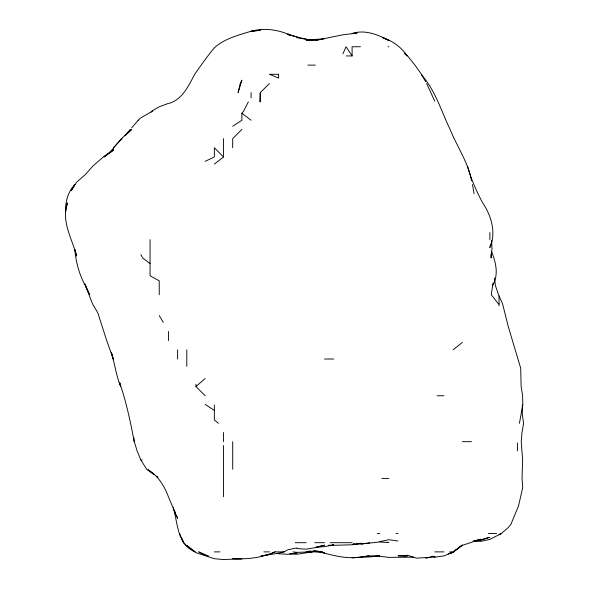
<?xml version="1.0" encoding="UTF-8"?>
<svg xmlns="http://www.w3.org/2000/svg" width="589" height="589" viewBox="0 0 589 589"><rect width="100%" height="100%" fill="white"/><g stroke="black" fill="none" stroke-linecap="round" stroke-linejoin="round"><path stroke-width="0.88" d="M522.303 404.938L522.281 414.119L523.569 423.307L522.001 432.488L521.236 441.676L522.627 460.038L522.038 478.408L522.73 487.596L518.511 505.966L510.906 524.328L508.233 527.582L501.335 533.516L489.864 539.391L480.683 541.357L473.335 541.107M232.64 147.78L232.707 138.599L241.895 129.411M259.933 101.86L260.264 92.672L269.445 83.491M493.045 283.037L491.27 294.728L498.449 303.909L499.052 303.909M519.417 423.307L522.826 404.938L522.612 395.749L521.132 386.568L520.705 368.199L508.233 326.446L502.594 303.909L498.5 294.728L495.401 285.54L494.561 278.03M490.63 244.045L489.864 247.586C496.453 232.883 491.366 215.596 482.678 202.888C476.383 191.189 471.045 178.982 467.541 166.15M492.551 285.54C499.016 274.643 495.835 262.26 491.454 251.312M342.923 53.879L346.037 46.752L352.104 55.94L346.376 55.94M248.352 101.86L243.713 111.041L241.895 113.257L241.895 120.23L232.707 126.252M129.654 130.942L130.478 129.411M71.232 190.637L76.577 182.259L85.758 174.123L92.767 166.15L104.128 156.306L113.316 150.217L104.128 156.961L113.316 149.297L110.445 152.492M71.298 190.637L74.899 184.519C67.728 191.911 65.276 202.027 65.563 212.069L67.396 202.888C60.954 221.273 72.152 238.655 76.577 256.024L74.936 249.611M110.121 152.021L121.533 138.599L131.686 129.411L125.126 135.639M131.686 127.857L138.29 120.23M124.92 135.448L130.36 129.411M151.012 112.101L151.962 111.041L159.236 106.793L168.425 103.377M113.316 147.765L122.026 138.599M205.156 395.749L195.975 386.568L205.156 378.462M138.098 120.23L140.874 117.822L152.706 111.041M453.847 551.886L462.313 544.98L453.132 551.886L449.738 551.886M453.132 349.829L462.313 342.459M214.344 164.11L223.525 156.961L223.525 138.599M453.132 551.886L462.313 545.385L480.683 539.222L474.837 540.614L477.34 540.415M284.089 551.886L274.989 551.886L269.445 554.382L261.096 555.979L278.626 553.211L284.089 551.886L287.815 549.78L296.996 547.925M169.168 103.333C182.553 99.327 188.62 85.7 194.664 74.31C201.055 65.357 207.24 56.257 214.344 47.834C224.461 38.594 238.295 35.178 251.076 31.246C263.997 27.617 278.045 29.634 290.119 35.045M205.156 161.334L214.344 156.961L214.344 147.78L223.525 156.961M274.989 551.886C261.884 557.761 246.975 559.543 232.707 558.622L241.895 558.777L223.525 559.55L214.344 558.696L195.975 552.703L186.794 545.583L195.173 551.886C176.899 544.523 178.055 523.407 173.21 507.63M453.132 552.364L448.119 553.793L453.132 552.283L443.944 555.898L434.763 557.209L432.26 556.885M316.197 547.137L324.546 545.178L315.365 547.682L306.184 549.169L296.996 548.58M379.662 541.703L388.843 539.708L398.024 541.041M425.582 558.232L434.763 556.436L434.763 557.209M426.414 557.717L431.42 556.848M364.628 556.34L361.293 556.826L370.474 555.92L379.662 556.259L388.843 557.385L413.64 557.165M366.299 556.097L368.802 555.736M353.025 544.133L361.293 544.008L369.642 542.815M473.166 541.203L480.683 540.268L489.864 537.264L479.012 540.275M361.293 544.008L379.662 541.961L388.843 542.535L387.172 542.233M352.944 544.067L354.615 543.912M356.279 543.75L361.293 543.272L352.104 544.788L329.141 545.451M290.318 553.638L296.996 553.049L287.815 554.286L278.626 553.785L276.97 553.152M328.728 545.23L330.4 545.097M332.071 544.972L333.742 544.84L324.546 546.644L316.197 547.269M425.582 557.614L416.394 558.151L407.213 555.162M370.474 556.355L379.662 555.854L370.474 556.892L352.104 557.717L361.293 557.084C347.341 559.13 333.381 555.773 320.048 551.886L324.546 552.894L315.365 551.908L306.184 551.952L312.288 551.886L296.996 554.242L289.648 553.94M308.938 551.054L310.771 550.995M313.525 550.906L322.477 551.886L315.365 550.87L306.184 552.048L296.996 552.372L292.924 551.886M360.461 46.752L352.104 46.752L352.104 55.94M388.033 46.752L388.843 46.752M307.929 65.121L315.365 65.121M324.554 359.018L333.742 359.018M437.156 395.749L443.944 395.749M462.313 441.676L471.494 441.676M133.828 437.502L134.314 441.676L137.082 450.857L140.874 460.038L142.199 460.038M381.863 478.408L388.843 478.408M377.335 533.516L379.662 533.516M396.022 533.516L398.024 533.516M488.421 533.516L496.542 533.516M295.288 542.697L306.184 542.697M314.717 542.697L324.546 542.697M330.12 542.697L352.104 542.697M214.344 551.886L219.925 551.886M263.879 551.886L269.445 551.886M434.763 551.886L443.944 551.886M432.009 556.31L434.763 556.436M311.191 40.346L306.184 39.831L314.445 40.199L306.184 40.185L324.546 38.734L315.365 40.413L342.923 34.803L357.118 33.087L352.104 33.477C364.856 29.384 377.659 34.471 388.843 40.494L382.607 37.571C392.539 40.98 401.359 47.098 407.213 55.94L405.799 54.814M296.996 37.762L312.862 40.383M208.499 555.876L205.156 555.324L198.721 551.886L206.827 555.383M306.184 39.353L311.191 40.383L287.815 34.699M296.996 37.019L287.815 34.037L290.119 35.215M187.552 546.224L189.084 547.144M214.344 410.415L205.156 404.429M404.385 53.393L407.625 55.94L414.958 65.121L421.474 74.31L425.582 81.635M150.055 263.526L142.707 257.989L140.874 254.706M241.895 113.257L251.076 120.23M218.475 423.307L214.344 420.067L214.344 404.938M186.131 545.149L183.503 542.697L179.63 533.516M421.591 74.98C435.404 90.551 441.242 110.99 450.099 129.411C457.064 146.668 468.145 162.189 471.494 180.83M140.874 460.038L146.654 469.227L154.296 474.653L148.038 469.794C158.227 475.89 164.346 485.896 168.41 496.777L177.606 518.511L176.796 515.986M159.236 315.608L163.256 322.279M434.763 101.205L426.642 83.491M85.758 286.423L89.69 294.728L85.758 286.283L92.569 303.909L97.907 313.098L106.727 340.648L113.316 359.018L111.387 352.34M85.287 285.54C79.22 274.437 75.922 262.201 74.847 249.64M181.913 538.523L183.812 542.697M84.963 283.876L85.464 285.54M174.263 510.14L175.684 515.147L174.926 511.804M111.299 352.34C114.715 363.685 116.21 375.546 120.62 386.568L119.692 382.394M119.596 382.394C126.112 401.646 130.559 421.591 134.145 441.676M472.474 184.519L474.064 193.7M490.909 254.315L491.101 257.989L491.984 248.808L491.624 240.54M517.414 443.061L517.414 450.857M499.052 295.965L499.052 305.698M489.864 232.618L489.864 239.62M260.264 92.672L260.264 101.86M251.076 92.672L251.076 97.907M232.707 441.676L232.707 469.227M223.525 432.488L223.525 441.676M223.525 445.534L223.525 496.777M195.975 384.293L195.975 386.568M186.794 349.829L186.794 366.358M177.606 349.829L177.606 359.018M168.425 331.46L168.425 340.648M159.236 294.728L159.236 280.798L150.998 276.359L150.055 275.225L150.055 239.62M240.268 83.491L238.081 92.672L241.895 80.17L240.268 83.491M501.254 533.516L499.052 534.768L501.335 533.516M260.264 30.26L251.076 31.32L260.264 30.26M278.626 74.31L269.445 74.31L278.626 78.072L278.626 74.31M407.213 555.964L398.024 555.788L407.213 555.972M157.823 477.304L156.416 476.221L157.823 477.304"/></g></svg>
